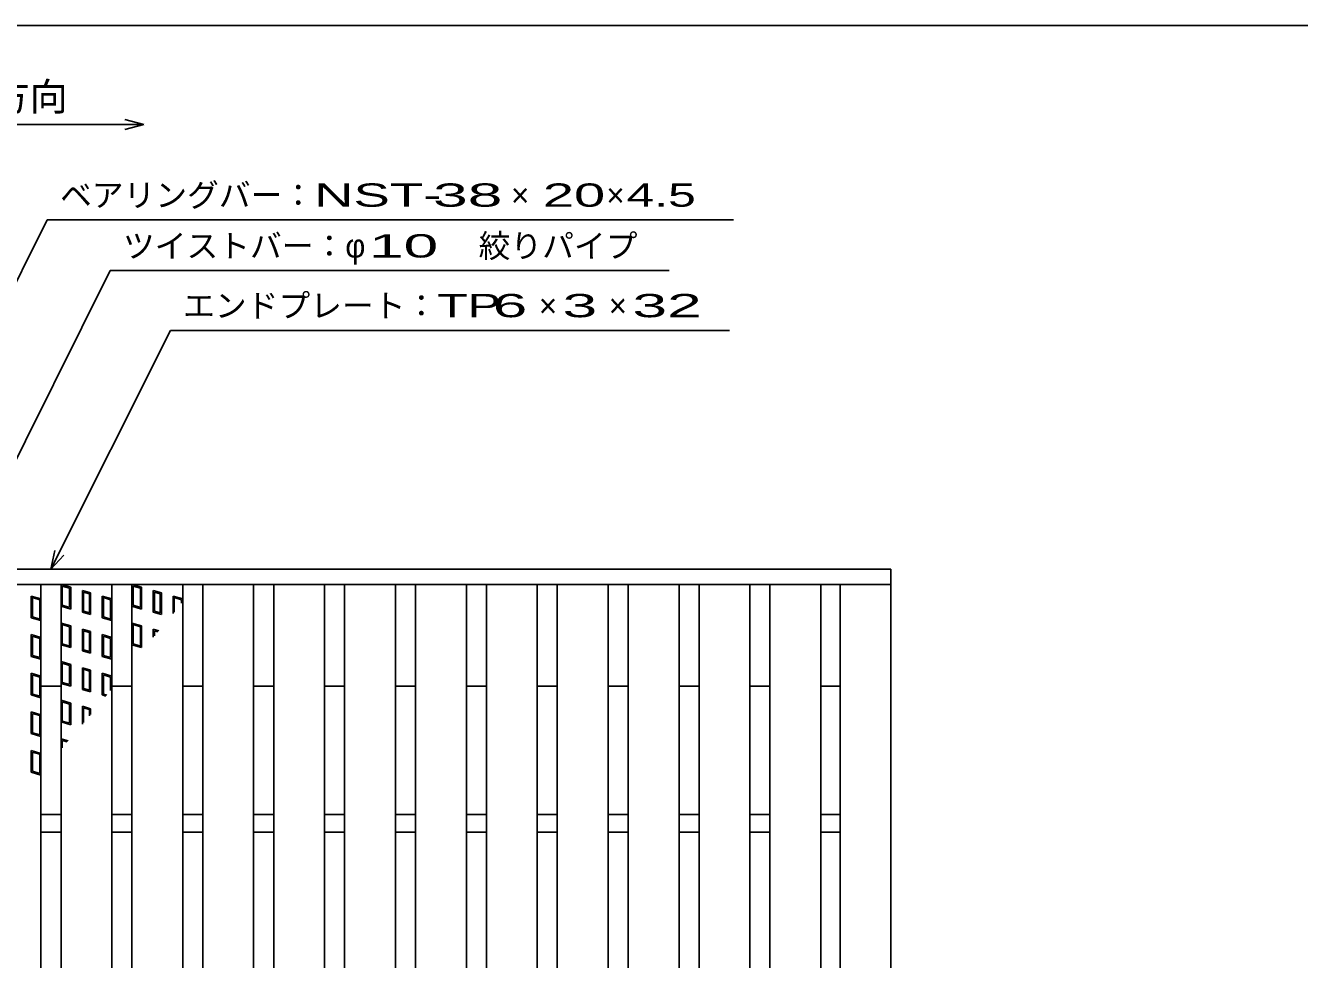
# Model space of a CAD drawing. Units: millimetres, scale not verified. Extents: x -910 to 866, y -641 to 527.
# Drawn here: x -554 to -53, y 159 to 527 of the extents above; entities that cross this region are included whole.
import ezdxf
from ezdxf.enums import TextEntityAlignment as Align

# ---------------------------------------------------------------- set-up
doc = ezdxf.new("R2010")
doc.units = ezdxf.units.MM
doc.header["$LTSCALE"] = 5
for name, color, linetype, lineweight in [('0_2', 150, 'Continuous', 25), ('16', 3, 'Continuous', 25), ('17', 3, 'Continuous', 25), ('22', 2, 'Continuous', 25)]:
    doc.layers.add(name, color=color, linetype=linetype, lineweight=lineweight)
doc.styles.add('ベクトル', font='')
doc.styles.get('ベクトル').set_extended_font_data('ベクトル')

msp = doc.modelspace()

# ---------------------------------------------------------------- linework, layer by layer
at = {"layer": '0_2'}
msp.add_line((-864.5, 526.75), (865.5, 526.75), dxfattribs=at)
at = {"layer": '16'}
for p, q in [((-707.5, 312.75), (-213.5, 312.75)), ((-213.5, 306.75), (-213.5, 312.75)), ((-707.5, 306.75), (-213.5, 306.75)), ((-568, 306.75), (-548, 306.75)), ((-548, -181.25), (-548, 306.75)), ((-540.1, -181.25), (-540.1, 306.75)), ((-540.1, 306.75), (-520.1, 306.75)), ((-520.1, -181.25), (-520.1, 306.75)), ((-512.2, -181.25), (-512.2, 306.75)), ((-512.2, 306.75), (-492.2, 306.75)), ((-492.2, -181.25), (-492.2, 306.75)), ((-484.3, -181.25), (-484.3, 306.75)), ((-484.3, 306.75), (-464.3, 306.75)), ((-464.3, -181.25), (-464.3, 306.75)), ((-456.4, -181.25), (-456.4, 306.75)), ((-456.4, 306.75), (-436.4, 306.75)), ((-436.4, -181.25), (-436.4, 306.75)), ((-428.5, -181.25), (-428.5, 306.75)), ((-428.5, 306.75), (-408.5, 306.75)), ((-408.5, -181.25), (-408.5, 306.75)), ((-400.6, -181.25), (-400.6, 306.75)), ((-400.6, 306.75), (-380.6, 306.75)), ((-380.6, -181.25), (-380.6, 306.75)), ((-372.7, -181.25), (-372.7, 306.75)), ((-372.7, 306.75), (-352.7, 306.75)), ((-352.7, -181.25), (-352.7, 306.75)), ((-344.8, -181.25), (-344.8, 306.75)), ((-344.8, 306.75), (-324.8, 306.75)), ((-324.8, -181.25), (-324.8, 306.75)), ((-316.9, -181.25), (-316.9, 306.75)), ((-316.9, 306.75), (-296.9, 306.75)), ((-296.9, -181.25), (-296.9, 306.75)), ((-289, -181.25), (-289, 306.75)), ((-289, 306.75), (-269, 306.75)), ((-269, -181.25), (-269, 306.75)), ((-261.1, -181.25), (-261.1, 306.75)), ((-261.1, 306.75), (-241.1, 306.75)), ((-241.1, -181.25), (-241.1, 306.75)), ((-233.5, -181.25), (-233.5, 306.75)), ((-233.5, 306.75), (-213.5, 306.75)), ((-213.5, -181.25), (-213.5, 306.75)), ((-548, 266.75), (-540.1, 266.75)), ((-520.1, 266.75), (-512.2, 266.75)), ((-492.2, 266.75), (-484.3, 266.75)), ((-464.3, 266.75), (-456.4, 266.75)), ((-436.4, 266.75), (-428.5, 266.75)), ((-408.5, 266.75), (-400.6, 266.75)), ((-380.6, 266.75), (-372.7, 266.75)), ((-352.7, 266.75), (-344.8, 266.75)), ((-324.8, 266.75), (-316.9, 266.75)), ((-296.9, 266.75), (-289, 266.75)), ((-269, 266.75), (-261.1, 266.75)), ((-241.1, 266.75), (-233.2, 266.75)), ((-548, 216.25), (-540.1, 216.25)), ((-520.1, 216.25), (-512.2, 216.25)), ((-492.2, 216.25), (-484.3, 216.25)), ((-464.3, 216.25), (-456.4, 216.25)), ((-436.4, 216.25), (-428.5, 216.25)), ((-408.5, 216.25), (-400.6, 216.25)), ((-380.6, 216.25), (-372.7, 216.25)), ((-352.7, 216.25), (-344.8, 216.25)), ((-324.8, 216.25), (-316.9, 216.25)), ((-296.9, 216.25), (-289, 216.25)), ((-269, 216.25), (-261.1, 216.25)), ((-241.1, 216.25), (-233.5, 216.25)), ((-548, 209.25), (-540.1, 209.25)), ((-520.1, 209.25), (-512.2, 209.25)), ((-492.2, 209.25), (-484.3, 209.25)), ((-464.3, 209.25), (-456.4, 209.25)), ((-436.4, 209.25), (-428.5, 209.25)), ((-408.5, 209.25), (-400.6, 209.25)), ((-380.6, 209.25), (-372.7, 209.25)), ((-352.7, 209.25), (-344.8, 209.25)), ((-324.8, 209.25), (-316.9, 209.25)), ((-296.9, 209.25), (-289, 209.25)), ((-269, 209.25), (-261.1, 209.25)), ((-241.1, 209.25), (-233.5, 209.25))]:
    msp.add_line(p, q, dxfattribs=at)
at = {"layer": '17'}
for p, q in [((-540.1, 306.75), (-536.3, 305.61)), ((-540.1, 298.2), (-540.1, 306.75)), ((-539.625, 306.111), (-536.775, 305.256)), ((-539.625, 298.553), (-539.625, 306.111)), ((-512.2, 306.75), (-508.4, 305.61)), ((-512.2, 298.2), (-512.2, 306.75)), ((-511.725, 306.111), (-508.875, 305.256)), ((-511.725, 298.553), (-511.725, 306.111)), ((-551.8, 302.19), (-548, 301.05)), ((-551.8, 293.64), (-551.8, 302.19)), ((-551.325, 301.551), (-548.475, 300.696)), ((-551.325, 293.993), (-551.325, 301.551)), ((-548, 301.05), (-548, 292.5)), ((-536.775, 305.256), (-536.775, 297.698)), ((-536.3, 305.61), (-536.3, 297.06)), ((-531.715, 304.384), (-528.485, 303.415)), ((-531.715, 295.834), (-531.715, 304.384)), ((-531.24, 303.746), (-528.96, 303.062)), ((-531.24, 296.187), (-531.24, 303.746)), ((-528.96, 303.062), (-528.96, 295.503)), ((-528.485, 303.415), (-528.485, 294.865)), ((-523.9, 302.19), (-520.1, 301.05)), ((-523.9, 293.64), (-523.9, 302.19)), ((-523.425, 301.551), (-520.575, 300.696)), ((-523.425, 293.993), (-523.425, 301.551)), ((-520.1, 301.05), (-520.1, 292.5)), ((-508.875, 305.256), (-508.875, 297.698)), ((-508.4, 305.61), (-508.4, 297.06)), ((-503.815, 304.384), (-500.585, 303.415)), ((-503.815, 295.834), (-503.815, 304.384)), ((-503.34, 303.746), (-501.06, 303.062)), ((-503.34, 296.187), (-503.34, 303.746)), ((-501.06, 303.062), (-501.06, 295.503)), ((-500.585, 303.415), (-500.585, 294.865)), ((-496, 302.19), (-492.2, 301.05)), ((-496, 295.311), (-496, 302.19)), ((-495.525, 301.551), (-492.675, 300.696)), ((-495.525, 295.891), (-495.525, 301.551)), ((-492.2, 301.05), (-492.2, 299.955)), ((-548.475, 300.696), (-548.475, 293.138)), ((-536.3, 297.06), (-540.1, 298.2)), ((-536.775, 297.698), (-539.625, 298.553)), ((-528.485, 294.865), (-531.715, 295.834)), ((-528.96, 295.503), (-531.24, 296.187)), ((-520.575, 300.696), (-520.575, 293.138)), ((-508.4, 297.06), (-512.2, 298.2)), ((-508.875, 297.698), (-511.725, 298.553)), ((-500.585, 294.865), (-503.815, 295.834)), ((-501.06, 295.503), (-503.34, 296.187)), ((-492.675, 300.696), (-492.675, 299.374)), ((-548, 292.5), (-551.8, 293.64)), ((-548.475, 293.138), (-551.325, 293.993)), ((-540.1, 291.55), (-536.3, 290.41)), ((-540.1, 283), (-540.1, 291.55)), ((-539.625, 290.911), (-536.775, 290.056)), ((-539.625, 283.353), (-539.625, 290.911)), ((-520.1, 292.5), (-523.9, 293.64)), ((-520.575, 293.138), (-523.425, 293.993)), ((-512.2, 291.55), (-508.4, 290.41)), ((-512.2, 283), (-512.2, 291.55)), ((-511.725, 290.911), (-508.875, 290.056)), ((-511.725, 283.353), (-511.725, 290.911)), ((-551.8, 286.99), (-548, 285.85)), ((-551.8, 278.44), (-551.8, 286.99)), ((-551.325, 286.351), (-548.475, 285.496)), ((-551.325, 278.793), (-551.325, 286.351)), ((-548, 285.85), (-548, 277.3)), ((-536.775, 290.056), (-536.775, 282.498)), ((-536.3, 290.41), (-536.3, 281.86)), ((-531.715, 289.184), (-528.485, 288.215)), ((-531.715, 280.634), (-531.715, 289.184)), ((-531.24, 288.546), (-528.96, 287.862)), ((-531.24, 280.987), (-531.24, 288.546)), ((-528.96, 287.862), (-528.96, 280.303)), ((-528.485, 288.215), (-528.485, 279.665)), ((-523.9, 286.99), (-520.1, 285.85)), ((-523.9, 278.44), (-523.9, 286.99)), ((-523.425, 286.351), (-520.575, 285.496)), ((-523.425, 278.793), (-523.425, 286.351)), ((-520.1, 285.85), (-520.1, 277.3)), ((-508.875, 290.056), (-508.875, 282.498)), ((-508.4, 290.41), (-508.4, 281.86)), ((-503.815, 289.184), (-501.642, 288.532)), ((-503.815, 285.962), (-503.815, 289.184)), ((-503.34, 288.546), (-501.976, 288.137)), ((-503.34, 286.524), (-503.34, 288.546)), ((-548.475, 285.496), (-548.475, 277.938)), ((-536.3, 281.86), (-540.1, 283)), ((-536.775, 282.498), (-539.625, 283.353)), ((-528.96, 280.303), (-531.24, 280.987)), ((-520.575, 285.496), (-520.575, 277.938)), ((-508.4, 281.86), (-512.2, 283)), ((-508.875, 282.498), (-511.725, 283.353)), ((-548, 277.3), (-551.8, 278.44)), ((-548.475, 277.938), (-551.325, 278.793)), ((-540.1, 276.35), (-536.3, 275.21)), ((-540.1, 267.8), (-540.1, 276.35)), ((-528.485, 279.665), (-531.715, 280.634)), ((-520.1, 277.3), (-523.9, 278.44)), ((-520.575, 277.938), (-523.425, 278.793)), ((-551.8, 271.79), (-548, 270.65)), ((-551.8, 263.24), (-551.8, 271.79)), ((-551.325, 271.151), (-548.475, 270.296)), ((-551.325, 263.593), (-551.325, 271.151)), ((-539.625, 275.711), (-536.775, 274.856)), ((-539.625, 268.153), (-539.625, 275.711)), ((-536.775, 274.856), (-536.775, 267.298)), ((-536.3, 275.21), (-536.3, 266.66)), ((-531.715, 273.984), (-528.485, 273.015)), ((-531.715, 265.434), (-531.715, 273.984)), ((-531.24, 273.346), (-528.96, 272.662)), ((-531.24, 265.787), (-531.24, 273.346)), ((-528.96, 272.662), (-528.96, 265.103)), ((-528.485, 273.015), (-528.485, 264.465)), ((-523.9, 271.79), (-520.1, 270.65)), ((-523.9, 263.24), (-523.9, 271.79)), ((-523.425, 271.151), (-520.575, 270.296)), ((-523.425, 263.593), (-523.425, 271.151)), ((-548.475, 270.296), (-548.475, 262.738)), ((-548, 270.65), (-548, 262.1)), ((-536.3, 266.66), (-540.1, 267.8)), ((-536.775, 267.298), (-539.625, 268.153)), ((-528.96, 265.103), (-531.24, 265.787)), ((-520.575, 270.296), (-520.575, 264.962)), ((-520.1, 270.65), (-520.1, 265.524)), ((-548, 262.1), (-551.8, 263.24)), ((-548.475, 262.738), (-551.325, 263.593)), ((-540.1, 261.15), (-536.3, 260.01)), ((-540.1, 252.6), (-540.1, 261.15)), ((-528.485, 264.465), (-531.715, 265.434)), ((-522.41, 262.793), (-523.9, 263.24)), ((-522.075, 263.188), (-523.425, 263.593)), ((-551.8, 256.59), (-548, 255.45)), ((-551.8, 248.04), (-551.8, 256.59)), ((-551.325, 255.951), (-548.475, 255.096)), ((-551.325, 248.393), (-551.325, 255.951)), ((-539.625, 260.511), (-536.775, 259.656)), ((-539.625, 252.953), (-539.625, 260.511)), ((-536.775, 259.656), (-536.775, 252.098)), ((-536.3, 260.01), (-536.3, 251.46)), ((-531.715, 251.79), (-531.715, 258.784)), ((-531.715, 258.784), (-528.485, 257.815)), ((-531.24, 252.351), (-531.24, 258.146)), ((-531.24, 258.146), (-528.96, 257.462)), ((-528.96, 257.462), (-528.96, 255.047)), ((-528.485, 257.815), (-528.485, 255.609)), ((-548.475, 255.096), (-548.475, 247.538)), ((-548, 255.45), (-548, 246.9)), ((-536.3, 251.46), (-540.1, 252.6)), ((-536.775, 252.098), (-539.625, 252.953)), ((-548, 246.9), (-551.8, 248.04)), ((-548.475, 247.538), (-551.325, 248.393)), ((-540.1, 245.95), (-537.352, 245.125)), ((-540.1, 241.875), (-540.1, 245.95)), ((-551.8, 241.39), (-548, 240.25)), ((-551.8, 232.84), (-551.8, 241.39)), ((-551.325, 240.751), (-548.475, 239.896)), ((-551.325, 233.193), (-551.325, 240.751)), ((-539.625, 245.311), (-537.686, 244.729)), ((-539.625, 242.437), (-539.625, 245.311)), ((-548.475, 239.896), (-548.475, 232.338)), ((-548, 240.25), (-548, 231.7)), ((-548, 231.7), (-551.8, 232.84)), ((-548.475, 232.338), (-551.325, 233.193))]:
    msp.add_line(p, q, dxfattribs=at)
at = {"layer": '22', "color": 4}
for p, q in [((-657.5, 487.75), (-507.5, 487.75)), ((-507.5, 487.75), (-515, 489.75)), ((-515, 485.75), (-507.5, 487.75)), ((-687.5, 166.25), (-545.5, 450.25)), ((-545.5, 450.25), (-275.5, 450.25)), ((-627.75, 216.25), (-520.75, 430.25)), ((-520.75, 430.25), (-300.75, 430.25)), ((-544.05, 312.75), (-497.05, 406.75)), ((-497.05, 406.75), (-277.05, 406.75)), ((-544.05, 312.75), (-542.55, 320.05)), ((-544.05, 312.75), (-539.05, 318.25))]:
    msp.add_line(p, q, dxfattribs=at)

# ---------------------------------------------------------------- texts
at = {"layer": '22', "style": 'ベクトル'}
for s, height, p in [('車両進行方向', 11, (-627.5, 498.75)), ('ベアリングバー：', 9.164, (-540.5, 460)), ('×', 9.164, (-363, 460)), ('×', 9.164, (-325.5, 460)), ('ツイストバー：', 9.164, (-515.75, 440)), ('φ', 9.164, (-428.25, 440)), ('絞りパイプ', 9.164, (-375.75, 440)), ('エンドプレート：', 9.164, (-492.05, 416.5)), ('×', 9.164, (-352.05, 416.5)), ('×', 9.164, (-324.55, 416.5))]:
    msp.add_text(s, height=height, dxfattribs=at).set_placement(p, align=Align.MIDDLE_LEFT)
for s, width, p in [('NST-', 1.75, (-440.5, 460)), (' 38 ', 2, (-400.5, 460)), ('20', 1.8, (-350.5, 460)), (' 4.5 ', 1.6, (-323, 460)), (' 10 ', 2, (-425.75, 440)), (' 6 ', 2, (-377.05, 416.5)), (' 3 ', 2, (-349.55, 416.5)), (' 32 ', 2, (-322.05, 416.5)), ('TP', 1.6, (-392.05, 416.5))]:
    msp.add_text(s, height=9.164, dxfattribs=dict(at, width=width)).set_placement(p, align=Align.MIDDLE_LEFT)

doc.saveas('drawing.dxf')
